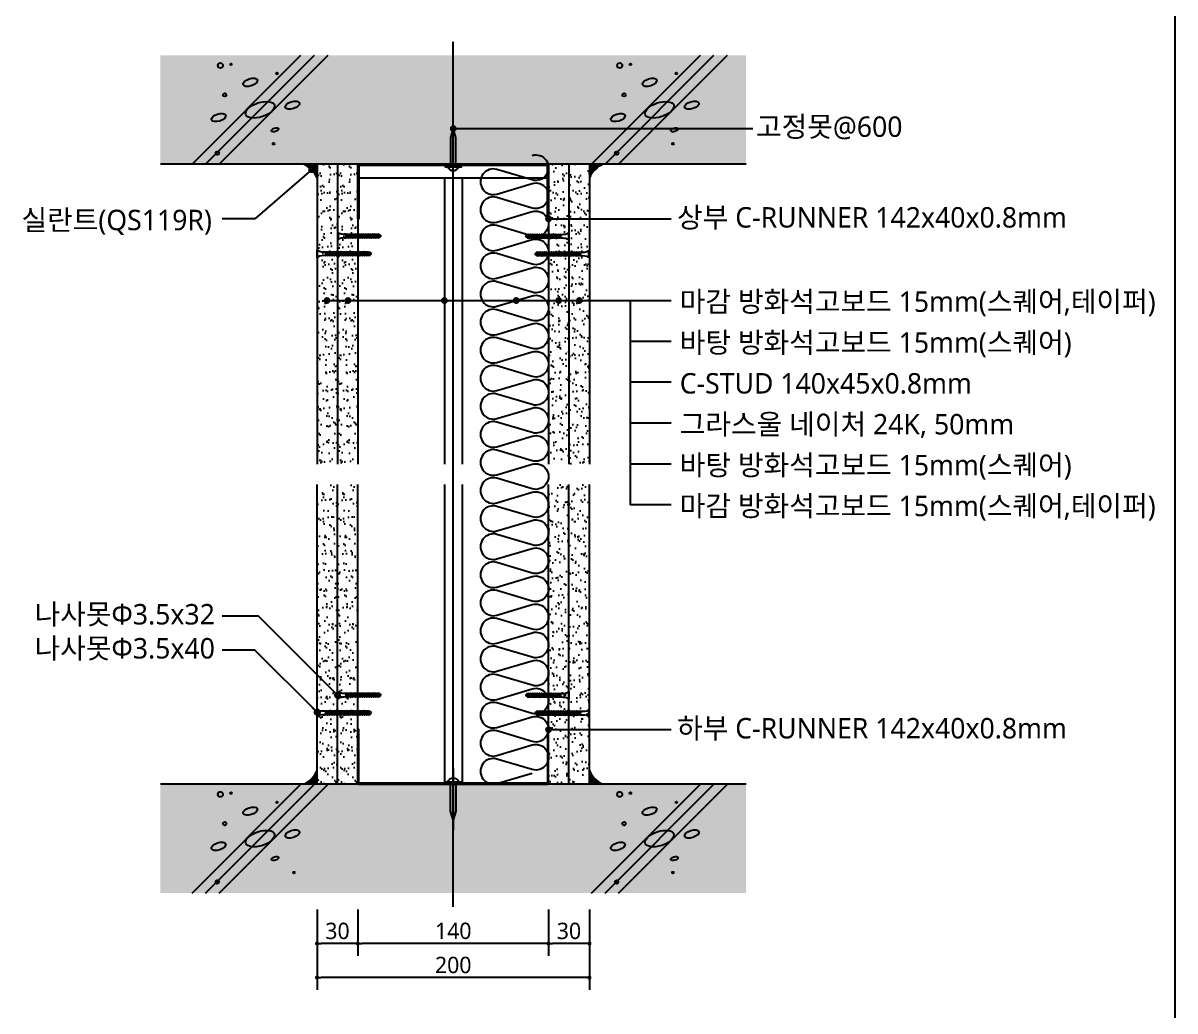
# Model space of a CAD drawing. Header units: millimetres. Extents: x 100 to 12387, y 55 to 2825.
# Drawn here: x 1029 to 1875, y 1456 to 2181 of the extents above; entities that cross this region are included whole.
import ezdxf
from ezdxf.enums import TextEntityAlignment as Align

# ---------------------------------------------------------------- set-up
doc = ezdxf.new("R2010")
doc.units = ezdxf.units.MM
doc.header["$LTSCALE"] = 1000
doc.linetypes.add('CCEN', pattern=[35, 30, -2, 1, -2])
doc.linetypes.add('HID', pattern=[2.3, 1.5, -0.8])
doc.layers.get('DEFPOINTS').update_dxf_attribs({"color": 161})
for name, color, linetype in [('CEN', 1, 'CCEN'), ('DIM', 7, 'Continuous'), ('HATCH', 8, 'Continuous'), ('SEALANT', 8, 'Continuous'), ('TEXT', 7, 'Continuous'), ('경량철골', 2, 'Continuous'), ('경량철골1', 8, 'Continuous'), ('고정못', 8, 'Continuous'), ('나사못32', 8, 'Continuous'), ('나사못40', 8, 'Continuous'), ('단열재', 9, 'Continuous'), ('석고보드', 4, 'Continuous'), ('슬라브', 7, 'Continuous'), ('지시선', 1, 'Continuous')]:
    doc.layers.add(name, color=color, linetype=linetype)
doc.styles.add('맑은고딕', font='malgun_0.ttf')
doc.dimstyles.new('kcc', dxfattribs={"dimscale": 5, "dimtxt": 2, "dimasz": 2, "dimexe": 1.5, "dimexo": 2, "dimgap": 0.5, "dimtad": 1, "dimdec": 1, "dimrnd": 1.38778e-17, "dimzin": 12, "dimdsep": 46, "dimtxsty": '맑은고딕', "dimblk": 'DOT', "dimcen": 1, "dimdle": 1, "dimclrd": 1, "dimclre": 1, "dimclrt": 7, "dimazin": 0, "dimtfac": 3, "dimtdec": 1, "dimtix": 1, "dimtmove": 2, "dimatfit": 2, "dimldrblk": 'DOT', "dimfxl": 1, "dimtolj": 1, "dimtzin": 1, "dimlwd": -1, "dimlwe": -1, "dimarcsym": 0})

# ---------------------------------------------------------------- blocks, each defined once
blk = doc.blocks.new('kcc나사못40')
at = {"layer": '나사못40'}
for p, q in [((1.5, 38.5), (1, 38.2)), ((1, 38.2), (1.5, 37.9)), ((1.5, 37.2), (1, 36.9)), ((1, 36.9), (1.5, 36.6)), ((1.5, 35.9), (1, 35.6)), ((1, 35.6), (1.5, 35.3)), ((1.5, 34.6), (1, 34.3)), ((1, 34.3), (1.5, 34)), ((1.5, 38.5), (2.75, 40)), ((1.5, 38.5), (4, 37.9)), ((1.5, 37.9), (4, 37.3)), ((1.5, 37.9), (1.5, 37.2)), ((1.5, 37.9), (4, 37.9)), ((1.5, 37.2), (4, 36.6)), ((1.5, 36.6), (4, 36)), ((1.5, 36.6), (1.5, 35.9)), ((1.5, 36.6), (4, 36.6)), ((1.5, 35.9), (4, 35.3)), ((1.5, 35.3), (4, 34.7)), ((1.5, 35.3), (1.5, 34.6)), ((1.5, 35.3), (4, 35.3)), ((1.5, 34.6), (4, 34)), ((1.5, 34), (1.5, 33.3)), ((1.5, 34), (4, 33.4)), ((1.5, 34), (4, 34)), ((4, 38.6), (2.75, 40)), ((4, 38.6), (4, 37.9)), ((4, 37.9), (4.5, 37.6)), ((4.5, 37.6), (4, 37.3)), ((4, 37.3), (4, 36.6)), ((4, 36.6), (4.5, 36.3)), ((4.5, 36.3), (4, 36)), ((4, 36), (4, 35.3)), ((4, 35.3), (4.5, 35)), ((4.5, 35), (4, 34.7)), ((4, 34.7), (4, 34)), ((4, 34), (4.5, 33.7)), ((1.5, 33.3), (1, 33)), ((1, 33), (1.5, 32.7)), ((1.5, 32), (1, 31.7)), ((1, 31.7), (1.5, 31.4)), ((1.5, 30.7), (1, 30.4)), ((1, 30.4), (1.5, 30.1)), ((1.5, 29.4), (1, 29.1)), ((1, 29.1), (1.5, 28.8)), ((1.5, 28.1), (1, 27.8)), ((1, 27.8), (1.5, 27.5)), ((1.5, 26.8), (1, 26.5)), ((1, 26.5), (1.5, 26.2)), ((1.5, 25.5), (1, 25.2)), ((1.5, 33.3), (4, 32.7)), ((1.5, 32.7), (4, 32.1)), ((1.5, 32.7), (1.5, 32)), ((1.5, 32.7), (4, 32.7)), ((1.5, 32), (4, 31.4)), ((1.5, 31.4), (1.5, 30.7)), ((1.5, 31.4), (4, 30.8)), ((1.5, 31.4), (4, 31.4)), ((1.5, 30.7), (4, 30.1)), ((1.5, 30.1), (4, 29.5)), ((1.5, 30.1), (1.5, 29.4)), ((1.5, 30.1), (4, 30.1)), ((1.5, 29.4), (4, 28.8)), ((1.5, 28.8), (1.5, 28.1)), ((1.5, 28.8), (4, 28.2)), ((1.5, 28.8), (4, 28.8)), ((1.5, 28.1), (4, 27.5)), ((1.5, 27.5), (4, 26.9)), ((1.5, 27.5), (1.5, 26.8)), ((1.5, 27.5), (4, 27.5)), ((1.5, 26.8), (4, 26.2)), ((1.5, 26.2), (1.5, 25.5)), ((1.5, 26.2), (4, 25.6)), ((1.5, 26.2), (4, 26.2)), ((1.5, 25.5), (4, 24.9)), ((4.5, 33.7), (4, 33.4)), ((4, 33.4), (4, 32.7)), ((4, 32.7), (4.5, 32.4)), ((4.5, 32.4), (4, 32.1)), ((4, 32.1), (4, 31.4)), ((4, 31.4), (4.5, 31.1)), ((4.5, 31.1), (4, 30.8)), ((4, 30.8), (4, 30.1)), ((4, 30.1), (4.5, 29.8)), ((4.5, 29.8), (4, 29.5)), ((4, 29.5), (4, 28.8)), ((4, 28.8), (4.5, 28.5)), ((4.5, 28.5), (4, 28.2)), ((4, 28.2), (4, 27.5)), ((4, 27.5), (4.5, 27.2)), ((4.5, 27.2), (4, 26.9)), ((4, 26.9), (4, 26.2)), ((4, 26.2), (4.5, 25.9)), ((4.5, 25.9), (4, 25.6)), ((4, 25.6), (4, 24.9)), ((1, 25.2), (1.5, 24.9)), ((1.5, 24.2), (1, 23.9)), ((1, 23.9), (1.5, 23.6)), ((1.5, 22.9), (1, 22.6)), ((1, 22.6), (1.5, 22.3)), ((1.5, 21.6), (1, 21.3)), ((1, 21.3), (1.5, 21)), ((1.5, 20.3), (1, 20)), ((1, 20), (1.5, 19.7)), ((1.5, 19), (1, 18.7)), ((1, 18.7), (1.5, 18.4)), ((1.5, 17.7), (1, 17.4)), ((1, 17.4), (1.5, 17.1)), ((1.5, 24.9), (4, 24.3)), ((1.5, 24.9), (1.5, 24.2)), ((1.5, 24.9), (4, 24.9)), ((1.5, 24.2), (4, 23.6)), ((1.5, 23.6), (1.5, 22.9)), ((1.5, 23.6), (4, 23)), ((1.5, 23.6), (4, 23.6)), ((1.5, 22.9), (4, 22.3)), ((1.5, 22.3), (4, 21.7)), ((1.5, 22.3), (1.5, 21.6)), ((1.5, 22.3), (4, 22.3)), ((1.5, 21.6), (4, 21)), ((1.5, 21), (1.5, 20.3)), ((1.5, 21), (4, 20.4)), ((1.5, 21), (4, 21)), ((1.5, 20.3), (4, 19.7)), ((1.5, 19.7), (4, 19.1)), ((1.5, 19.7), (1.5, 19)), ((1.5, 19.7), (4, 19.7)), ((1.5, 19), (4, 18.4)), ((1.5, 18.4), (1.5, 17.7)), ((1.5, 18.4), (4, 17.8)), ((1.5, 18.4), (4, 18.4)), ((1.5, 17.7), (4, 17.1)), ((1.5, 17.1), (4, 16.5)), ((1.5, 17.1), (1.5, 16.4)), ((1.5, 17.1), (4, 17.1)), ((4, 24.9), (4.5, 24.6)), ((4.5, 24.6), (4, 24.3)), ((4, 24.3), (4, 23.6)), ((4, 23.6), (4.5, 23.3)), ((4.5, 23.3), (4, 23)), ((4, 23), (4, 22.3)), ((4, 22.3), (4.5, 22)), ((4.5, 22), (4, 21.7)), ((4, 21.7), (4, 21)), ((4, 21), (4.5, 20.7)), ((4.5, 20.7), (4, 20.4)), ((4, 20.4), (4, 19.7)), ((4, 19.7), (4.5, 19.4)), ((4.5, 19.4), (4, 19.1)), ((4, 19.1), (4, 18.4)), ((4, 18.4), (4.5, 18.1)), ((4.5, 18.1), (4, 17.8)), ((4, 17.8), (4, 17.1)), ((4, 17.1), (4.5, 16.8)), ((1.5, 16.4), (1, 16.1)), ((1, 16.1), (1.5, 15.8)), ((1.5, 15.1), (1, 14.8)), ((1, 14.8), (1.5, 14.5)), ((1.5, 13.8), (1, 13.5)), ((1, 13.5), (1.5, 13.2)), ((1.5, 12.5), (1, 12.2)), ((1, 12.2), (1.5, 11.9)), ((1.5, 11.2), (1, 10.9)), ((1, 10.9), (1.5, 10.6)), ((1.5, 9.9), (1, 9.6)), ((1, 9.6), (1.5, 9.3)), ((1.5, 8.6), (1, 8.3)), ((1.5, 16.4), (4, 15.8)), ((1.5, 15.8), (1.5, 15.1)), ((1.5, 15.8), (4, 15.2)), ((1.5, 15.8), (4, 15.8)), ((1.5, 15.1), (4, 14.5)), ((1.5, 14.5), (4, 13.9)), ((1.5, 14.5), (1.5, 13.8)), ((1.5, 14.5), (4, 14.5)), ((1.5, 13.8), (4, 13.2)), ((1.5, 13.2), (1.5, 12.5)), ((1.5, 13.2), (4, 12.6)), ((1.5, 13.2), (4, 13.2)), ((1.5, 12.5), (4, 11.9)), ((1.5, 11.9), (4, 11.3)), ((1.5, 11.9), (1.5, 11.2)), ((1.5, 11.9), (4, 11.9)), ((1.5, 11.2), (4, 10.6)), ((1.5, 10.6), (1.5, 9.9)), ((1.5, 10.6), (4, 10)), ((1.5, 10.6), (4, 10.6)), ((1.5, 9.9), (4, 9.3)), ((1.5, 9.3), (4, 8.7)), ((1.5, 9.3), (1.5, 8.6)), ((1.5, 9.3), (4, 9.3)), ((1.5, 8.6), (4, 8)), ((4.5, 16.8), (4, 16.5)), ((4, 16.5), (4, 15.8)), ((4, 15.8), (4.5, 15.5)), ((4.5, 15.5), (4, 15.2)), ((4, 15.2), (4, 14.5)), ((4, 14.5), (4.5, 14.2)), ((4.5, 14.2), (4, 13.9)), ((4, 13.9), (4, 13.2)), ((4, 13.2), (4.5, 12.9)), ((4.5, 12.9), (4, 12.6)), ((4, 12.6), (4, 11.9)), ((4, 11.9), (4.5, 11.6)), ((4.5, 11.6), (4, 11.3)), ((4, 11.3), (4, 10.6)), ((4, 10.6), (4.5, 10.3)), ((4.5, 10.3), (4, 10)), ((4, 10), (4, 9.3)), ((4, 9.3), (4.5, 9)), ((4.5, 9), (4, 8.7)), ((4, 8.7), (4, 8)), ((0, 0.4), (5.5, 0.4)), ((0, 0), (0, 0.4)), ((1, 8.3), (1.5, 8)), ((1.5, 7.3), (1, 7)), ((1, 7), (1.5, 6.7)), ((1.5, 8), (1.5, 7.3)), ((1.5, 8), (4, 7.4)), ((1.5, 8), (4, 8)), ((1.5, 7.3), (4, 6.7)), ((1.5, 6.7), (4, 6.1)), ((1.5, 6.7), (4, 6.7)), ((1.5, 6.7), (1.5, 5.4)), ((4, 8), (4.5, 7.7)), ((4.5, 7.7), (4, 7.4)), ((4, 7.4), (4, 6.7)), ((4, 6.7), (4.5, 6.4)), ((4.5, 6.4), (4, 6.1)), ((4, 6.1), (4, 5.4)), ((5.5, 0), (5.5, 0.4)), ((0, 0), (5.5, 0))]:
    blk.add_line(p, q, dxfattribs=at)
at = {"layer": '나사못40', "extrusion": (0, 0, -1)}
blk.add_ellipse((0, 5.4), major_axis=(0, -5), ratio=0.3, start_param=4.712389, end_param=6.283185, dxfattribs=at)
at = {"layer": '나사못40'}
blk.add_ellipse((5.5, 5.4), major_axis=(0, -5), ratio=0.3, start_param=4.712389, end_param=6.283185, dxfattribs=at)
blk = doc.blocks.new('_Dot')
at = {"color": 0, "linetype": 'ByBlock', "lineweight": -2}
blk.add_line((-0.5, 0), (-1, 0), dxfattribs=at)
at = {"color": 0, "linetype": 'ByBlock', "const_width": 0.5}
blk.add_lwpolyline([(-0.25, 0, 1), (0.25, 0, 1)], format="xyb", close=True, dxfattribs=at)
blk = doc.blocks.new('*D316')
at = {"layer": 'DEFPOINTS', "color": 0, "transparency": 16777216}
for p in [(1415, 1542), (1445, 1542), (1415, 1505)]:
    blk.add_point(p, dxfattribs=at)
at = {"layer": 'DIM', "color": 1, "transparency": 16777216}
for p, q in [((1415, 1530), (1415, 1496)), ((1445, 1530), (1445, 1496)), ((1442, 1505), (1418, 1505))]:
    blk.add_line(p, q, dxfattribs=at)
at = {"layer": 'DIM', "color": 1, "transparency": 16777216, "xscale": 2.999999999999998, "yscale": 2.999999999999998, "zscale": 2.999999999999998, "rotation": 180}
blk.add_blockref('_Dot', (1415, 1505), dxfattribs=at)
at = {"layer": 'DIM', "color": 1, "transparency": 16777216, "xscale": 2.999999999999998, "yscale": 2.999999999999998, "zscale": 2.999999999999998}
blk.add_blockref('_Dot', (1445, 1505), dxfattribs=at)
at = {"layer": 'DIM', "color": 7, "transparency": 16777216, "insert": (1430, 1514.2), "char_height": 12, "attachment_point": 5, "style": '맑은고딕'}
blk.add_mtext('\\A1;30', dxfattribs=at)
blk = doc.blocks.new('*D317')
at = {"layer": 'DEFPOINTS', "color": 0, "transparency": 16777216}
for p in [(1275, 1542), (1415, 1542), (1275, 1505)]:
    blk.add_point(p, dxfattribs=at)
at = {"layer": 'DIM', "color": 1, "transparency": 16777216}
for p, q in [((1275, 1530), (1275, 1496)), ((1415, 1530), (1415, 1496)), ((1412, 1505), (1278, 1505))]:
    blk.add_line(p, q, dxfattribs=at)
at = {"layer": 'DIM', "color": 1, "transparency": 16777216, "xscale": 2.999999999999998, "yscale": 2.999999999999998, "zscale": 2.999999999999998, "rotation": 180}
blk.add_blockref('_Dot', (1275, 1505), dxfattribs=at)
at = {"layer": 'DIM', "color": 1, "transparency": 16777216, "xscale": 2.999999999999998, "yscale": 2.999999999999998, "zscale": 2.999999999999998}
blk.add_blockref('_Dot', (1415, 1505), dxfattribs=at)
at = {"layer": 'DIM', "color": 7, "transparency": 16777216, "insert": (1345, 1514.23), "char_height": 12, "attachment_point": 5, "style": '맑은고딕'}
blk.add_mtext('\\A1;140', dxfattribs=at)
blk = doc.blocks.new('*D318')
at = {"layer": 'DEFPOINTS', "color": 0, "transparency": 16777216}
for p in [(1245, 1542), (1275, 1542), (1245, 1505)]:
    blk.add_point(p, dxfattribs=at)
at = {"layer": 'DIM', "color": 1, "transparency": 16777216}
for p, q in [((1245, 1530), (1245, 1496)), ((1275, 1530), (1275, 1496)), ((1272, 1505), (1248, 1505))]:
    blk.add_line(p, q, dxfattribs=at)
at = {"layer": 'DIM', "color": 1, "transparency": 16777216, "xscale": 2.999999999999998, "yscale": 2.999999999999998, "zscale": 2.999999999999998, "rotation": 180}
blk.add_blockref('_Dot', (1245, 1505), dxfattribs=at)
at = {"layer": 'DIM', "color": 1, "transparency": 16777216, "xscale": 2.999999999999998, "yscale": 2.999999999999998, "zscale": 2.999999999999998}
blk.add_blockref('_Dot', (1275, 1505), dxfattribs=at)
at = {"layer": 'DIM', "color": 7, "transparency": 16777216, "insert": (1260, 1514.2), "char_height": 12, "attachment_point": 5, "style": '맑은고딕'}
blk.add_mtext('\\A1;30', dxfattribs=at)
blk = doc.blocks.new('*D319')
at = {"layer": 'DEFPOINTS', "color": 0, "transparency": 16777216}
for p in [(1245, 1542), (1445, 1542), (1245, 1480)]:
    blk.add_point(p, dxfattribs=at)
at = {"layer": 'DIM', "color": 1, "transparency": 16777216}
for p, q in [((1245, 1530), (1245, 1471)), ((1445, 1530), (1445, 1471)), ((1442, 1480), (1248, 1480))]:
    blk.add_line(p, q, dxfattribs=at)
at = {"layer": 'DIM', "color": 1, "transparency": 16777216, "xscale": 2.999999999999998, "yscale": 2.999999999999998, "zscale": 2.999999999999998, "rotation": 180}
blk.add_blockref('_Dot', (1245, 1480), dxfattribs=at)
at = {"layer": 'DIM', "color": 1, "transparency": 16777216, "xscale": 2.999999999999998, "yscale": 2.999999999999998, "zscale": 2.999999999999998}
blk.add_blockref('_Dot', (1445, 1480), dxfattribs=at)
at = {"layer": 'DIM', "color": 7, "transparency": 16777216, "insert": (1345, 1489.2), "char_height": 12, "attachment_point": 5, "style": '맑은고딕'}
blk.add_mtext('\\A1;200', dxfattribs=at)
blk = doc.blocks.new('HILTI고정못')
at = {"layer": '고정못'}
blk.add_line((0, 10.57), (0, -34.6), dxfattribs=at)
blk.add_lwpolyline([(-6, 0), (6, 0), (6, 1), (-6, 1)], close=True, dxfattribs=at)
at = {"layer": '고정못', "linetype": 'HID'}
blk.add_lwpolyline([(-2, 0), (-2, -20.58), (0, -27), (2, -20.58), (2, 0)], dxfattribs=at)
at = {"layer": '고정못'}
blk.add_arc((0, -0.21), 4.08, 17.20176, 162.79824, dxfattribs=at)
blk = doc.blocks.new('kcc나사못32')
at = {"layer": '나사못32'}
for p, q in [((1.5, 29.9), (1, 29.6)), ((1, 29.6), (1.5, 29.3)), ((1.5, 28.6), (1, 28.3)), ((1, 28.3), (1.5, 28)), ((1.5, 27.3), (1, 27)), ((1, 27), (1.5, 26.7)), ((1.5, 26), (1, 25.7)), ((1, 25.7), (1.5, 25.4)), ((1.5, 30.6), (2.75, 32)), ((1.5, 30.6), (1.5, 29.9)), ((4, 30.5), (1.5, 29.9)), ((4, 29.9), (1.5, 29.9)), ((4, 29.9), (1.5, 29.3)), ((1.5, 29.3), (1.5, 28.6)), ((4, 29.2), (1.5, 28.6)), ((4, 28.6), (1.5, 28.6)), ((4, 28.6), (1.5, 28)), ((1.5, 28), (1.5, 27.3)), ((4, 27.9), (1.5, 27.3)), ((4, 27.3), (1.5, 27.3)), ((4, 27.3), (1.5, 26.7)), ((1.5, 26.7), (1.5, 26)), ((4, 26.6), (1.5, 26)), ((4, 26), (1.5, 26)), ((4, 26), (1.5, 25.4)), ((1.5, 25.4), (1.5, 24.7)), ((4, 30.5), (2.75, 32)), ((4, 30.5), (4.5, 30.2)), ((4.5, 30.2), (4, 29.9)), ((4, 29.9), (4, 29.2)), ((4, 29.2), (4.5, 28.9)), ((4.5, 28.9), (4, 28.6)), ((4, 28.6), (4, 27.9)), ((4, 27.9), (4.5, 27.6)), ((4.5, 27.6), (4, 27.3)), ((4, 27.3), (4, 26.6)), ((4, 26.6), (4.5, 26.3)), ((4.5, 26.3), (4, 26)), ((4, 26), (4, 25.3)), ((1.5, 24.7), (1, 24.4)), ((1, 24.4), (1.5, 24.1)), ((1.5, 23.4), (1, 23.1)), ((1, 23.1), (1.5, 22.8)), ((1.5, 22.1), (1, 21.8)), ((1, 21.8), (1.5, 21.5)), ((1.5, 20.8), (1, 20.5)), ((1, 20.5), (1.5, 20.2)), ((1.5, 19.5), (1, 19.2)), ((1, 19.2), (1.5, 18.9)), ((1.5, 18.2), (1, 17.9)), ((1, 17.9), (1.5, 17.6)), ((4, 25.3), (1.5, 24.7)), ((4, 24.7), (1.5, 24.7)), ((4, 24.7), (1.5, 24.1)), ((1.5, 24.1), (1.5, 23.4)), ((4, 24), (1.5, 23.4)), ((4, 23.4), (1.5, 23.4)), ((4, 23.4), (1.5, 22.8)), ((1.5, 22.8), (1.5, 22.1)), ((4, 22.7), (1.5, 22.1)), ((4, 22.1), (1.5, 22.1)), ((4, 22.1), (1.5, 21.5)), ((1.5, 21.5), (1.5, 20.8)), ((4, 21.4), (1.5, 20.8)), ((4, 20.8), (1.5, 20.8)), ((4, 20.8), (1.5, 20.2)), ((1.5, 20.2), (1.5, 19.5)), ((4, 20.1), (1.5, 19.5)), ((4, 19.5), (1.5, 19.5)), ((4, 19.5), (1.5, 18.9)), ((1.5, 18.9), (1.5, 18.2)), ((4, 18.8), (1.5, 18.2)), ((4, 18.2), (1.5, 18.2)), ((4, 18.2), (1.5, 17.6)), ((1.5, 17.6), (1.5, 16.9)), ((4, 17.5), (1.5, 16.9)), ((4, 25.3), (4.5, 25)), ((4.5, 25), (4, 24.7)), ((4, 24.7), (4, 24)), ((4, 24), (4.5, 23.7)), ((4.5, 23.7), (4, 23.4)), ((4, 23.4), (4, 22.7)), ((4, 22.7), (4.5, 22.4)), ((4.5, 22.4), (4, 22.1)), ((4, 22.1), (4, 21.4)), ((4, 21.4), (4.5, 21.1)), ((4.5, 21.1), (4, 20.8)), ((4, 20.8), (4, 20.1)), ((4, 20.1), (4.5, 19.8)), ((4.5, 19.8), (4, 19.5)), ((4, 19.5), (4, 18.8)), ((4, 18.8), (4.5, 18.5)), ((4.5, 18.5), (4, 18.2)), ((4, 18.2), (4, 17.5)), ((4, 17.5), (4.5, 17.2)), ((4.5, 17.2), (4, 16.9)), ((1.5, 16.9), (1, 16.6)), ((1, 16.6), (1.5, 16.3)), ((1.5, 15.6), (1, 15.3)), ((1, 15.3), (1.5, 15)), ((1.5, 14.3), (1, 14)), ((1, 14), (1.5, 13.7)), ((1.5, 13), (1, 12.7)), ((1, 12.7), (1.5, 12.4)), ((1.5, 11.7), (1, 11.4)), ((1, 11.4), (1.5, 11.1)), ((1.5, 10.4), (1, 10.1)), ((1, 10.1), (1.5, 9.8)), ((1.5, 9.1), (1, 8.8)), ((1, 8.8), (1.5, 8.5)), ((4, 16.9), (1.5, 16.9)), ((4, 16.9), (1.5, 16.3)), ((1.5, 16.3), (1.5, 15.6)), ((4, 16.2), (1.5, 15.6)), ((4, 15.6), (1.5, 15.6)), ((4, 15.6), (1.5, 15)), ((1.5, 15), (1.5, 14.3)), ((4, 14.9), (1.5, 14.3)), ((4, 14.3), (1.5, 14.3)), ((4, 14.3), (1.5, 13.7)), ((1.5, 13.7), (1.5, 13)), ((4, 13.6), (1.5, 13)), ((4, 13), (1.5, 13)), ((4, 13), (1.5, 12.4)), ((1.5, 12.4), (1.5, 11.7)), ((4, 12.3), (1.5, 11.7)), ((4, 11.7), (1.5, 11.7)), ((4, 11.7), (1.5, 11.1)), ((1.5, 11.1), (1.5, 10.4)), ((4, 11), (1.5, 10.4)), ((4, 10.4), (1.5, 10.4)), ((4, 10.4), (1.5, 9.8)), ((1.5, 9.8), (1.5, 9.1)), ((4, 9.7), (1.5, 9.1)), ((4, 9.1), (1.5, 9.1)), ((4, 9.1), (1.5, 8.5)), ((1.5, 8.5), (1.5, 7.8)), ((4, 16.9), (4, 16.2)), ((4, 16.2), (4.5, 15.9)), ((4.5, 15.9), (4, 15.6)), ((4, 15.6), (4, 14.9)), ((4, 14.9), (4.5, 14.6)), ((4.5, 14.6), (4, 14.3)), ((4, 14.3), (4, 13.6)), ((4, 13.6), (4.5, 13.3)), ((4.5, 13.3), (4, 13)), ((4, 13), (4, 12.3)), ((4, 12.3), (4.5, 12)), ((4.5, 12), (4, 11.7)), ((4, 11.7), (4, 11)), ((4, 11), (4.5, 10.7)), ((4.5, 10.7), (4, 10.4)), ((4, 10.4), (4, 9.7)), ((4, 9.7), (4.5, 9.4)), ((4.5, 9.4), (4, 9.1)), ((4, 9.1), (4, 8.4)), ((0, 0), (0, 0.4)), ((5.5, 0.4), (0, 0.4)), ((1.5, 7.8), (1, 7.5)), ((1, 7.5), (1.5, 7.2)), ((1.5, 6.5), (1, 6.2)), ((1, 6.2), (1.5, 5.9)), ((4, 8.4), (1.5, 7.8)), ((4, 7.8), (1.5, 7.8)), ((4, 7.8), (1.5, 7.2)), ((1.5, 7.2), (1.5, 6.5)), ((4, 7.1), (1.5, 6.5)), ((4, 6.5), (1.5, 6.5)), ((4, 6.5), (1.5, 5.9)), ((1.5, 5.9), (1.5, 5.4)), ((4, 8.4), (4.5, 8.1)), ((4.5, 8.1), (4, 7.8)), ((4, 7.8), (4, 7.1)), ((4, 7.1), (4.5, 6.8)), ((4.5, 6.8), (4, 6.5)), ((4, 6.5), (4, 5.4)), ((5.5, 0), (5.5, 0.4)), ((5.5, 0), (0, 0))]:
    blk.add_line(p, q, dxfattribs=at)
at = {"layer": '나사못32', "extrusion": (0, 0, -1)}
blk.add_ellipse((0, 5.4), major_axis=(0, 5), ratio=0.3, start_param=1.570796, end_param=3.141593, dxfattribs=at)
at = {"layer": '나사못32'}
blk.add_ellipse((5.5, 5.4), major_axis=(0, 5), ratio=0.3, start_param=1.570796, end_param=3.141593, dxfattribs=at)
blk = doc.blocks.new('단열재')
blk.add_lwpolyline([(0, 0.25, 1.344031), (0.35, 0.25), (0.2, 0.75, -1.344031), (0.55, 0.75), (0.4, 0.25)], format="xyb")

msp = doc.modelspace()

# ---------------------------------------------------------------- hatches: boundary and pattern name
at = {"layer": 'HATCH'}
h = msp.add_hatch(dxfattribs=at)
h.set_pattern_fill('AR-CONC', color=256, scale=0.1)
h.set_pattern_definition([(50, (1345, 2117), (18.2185, -1.5939), [1.905, -20.955]), (355, (1345, 2117), (-3.5243, 19.1057), [1.524, -16.764]), (100.451, (1346.518, 2116.867), (14.6941, 17.5118), [1.619, -17.809]), (46.184, (1345, 2122.08), (27.108, -4.2042), [2.8575, -31.4325]), (96.636, (1347.26, 2121.73), (23.7404, 24.7426), [2.4285, -26.7136]), (351.184, (1345, 2122.08), (23.7404, 24.7426), [2.286, -25.146]), (21, (1347.54, 2120.81), (15.1614, -10.2265), [1.905, -20.955]), (326, (1347.54, 2120.81), (6.1802, 18.4188), [1.524, -16.764]), (71.451, (1348.803, 2119.958), (21.3416, 8.1923), [1.619, -17.809]), (37.5, (1345, 2117), (0.30886, 8.4555), [0, -16.5608, 0, -17.018, 0, -16.8275]), (7.5, (1345, 2117), (6.68197, 10.01806), [0, -9.7028, 0, -16.1798, 0, -6.4135]), (327.5, (1339.336, 2117), (13.55906, -0.57287), [0, -6.35, 0, -19.812, 0, -26.289]), (317.5, (1336.796, 2117), (14.8129, 2.54265), [0, -8.255, 0, -13.1572, 0, -18.669])])
h.paths.add_polyline_path([(1560, 2077), (1560, 2157), (1130, 2157), (1130, 2077)])
h = msp.add_hatch(dxfattribs=at)
h.set_pattern_fill('AR-SAND', color=256, scale=0.2, style=0)
h.set_pattern_definition([(37.5, (-3297.01, -16075.71), (-0.3200063, 9.7882647), [0, -7.7216, 0, -8.636, 0, -8.255]), (7.5, (-3297.01, -16075.71), (8.990466, 14.336502), [0, -4.1656, 0, -6.9596, 0, -2.667]), (327.5, (-3303.258, -16075.71), (15.8198474, 0.0287437), [0, -2.54, 0, -9.144, 0, -11.938]), (317.5, (-3303.258, -16075.71), (15.271129, 4.458586), [0, -1.27, 0, -5.9944, 0, -6.858])])
h.paths.add_polyline_path([(1245, 1857), (1260, 1857), (1260, 2077), (1245, 2077)])
h = msp.add_hatch(dxfattribs=at)
h.set_pattern_fill('AR-SAND', color=256, scale=0.2, style=0)
h.set_pattern_definition([(37.5, (-3282.01, -16075.71), (-0.3200063, 9.7882647), [0, -7.7216, 0, -8.636, 0, -8.255]), (7.5, (-3282.01, -16075.71), (8.990466, 14.336502), [0, -4.1656, 0, -6.9596, 0, -2.667]), (327.5, (-3288.258, -16075.71), (15.8198474, 0.0287437), [0, -2.54, 0, -9.144, 0, -11.938]), (317.5, (-3288.258, -16075.71), (15.271129, 4.458586), [0, -1.27, 0, -5.9944, 0, -6.858])])
h.paths.add_polyline_path([(1260, 1857), (1275, 1857), (1275, 2077), (1260, 2077)])
h = msp.add_hatch(dxfattribs=at)
h.set_pattern_fill('AR-SAND', color=256, scale=0.2, style=0)
h.set_pattern_definition([(37.5, (-3192.01, -16075.71), (-0.3200063, 9.7882647), [0, -7.7216, 0, -8.636, 0, -8.255]), (7.5, (-3192.01, -16075.71), (8.990466, 14.336502), [0, -4.1656, 0, -6.9596, 0, -2.667]), (327.5, (-3198.258, -16075.71), (15.8198474, 0.0287437), [0, -2.54, 0, -9.144, 0, -11.938]), (317.5, (-3198.258, -16075.71), (15.271129, 4.458586), [0, -1.27, 0, -5.9944, 0, -6.858])])
h.paths.add_polyline_path([(1430, 1857), (1415, 1857), (1415, 2077), (1430, 2077)])
h = msp.add_hatch(dxfattribs=at)
h.set_pattern_fill('AR-SAND', color=256, scale=0.2, style=0)
h.set_pattern_definition([(37.5, (-3207.01, -16075.71), (-0.3200063, 9.7882647), [0, -7.7216, 0, -8.636, 0, -8.255]), (7.5, (-3207.01, -16075.71), (8.990466, 14.336502), [0, -4.1656, 0, -6.9596, 0, -2.667]), (327.5, (-3213.258, -16075.71), (15.8198474, 0.0287437), [0, -2.54, 0, -9.144, 0, -11.938]), (317.5, (-3213.258, -16075.71), (15.271129, 4.458586), [0, -1.27, 0, -5.9944, 0, -6.858])])
h.paths.add_polyline_path([(1445, 1857), (1430, 1857), (1430, 2077), (1445, 2077)])
h = msp.add_hatch(dxfattribs=at)
h.set_pattern_fill('AR-SAND', color=256, scale=0.2, style=0)
h.set_pattern_definition([(37.5, (-3297.01, -16024.551), (-0.3200063, 9.7882647), [0, -7.7216, 0, -8.636, 0, -8.255]), (7.5, (-3297.01, -16024.551), (8.990466, 14.336502), [0, -4.1656, 0, -6.9596, 0, -2.667]), (327.5, (-3303.258, -16024.551), (15.8198474, 0.0287437), [0, -2.54, 0, -9.144, 0, -11.938]), (317.5, (-3303.258, -16024.551), (15.271129, 4.458586), [0, -1.27, 0, -5.9944, 0, -6.858])])
h.paths.add_polyline_path([(1260, 1842), (1245, 1842), (1245, 1622), (1260, 1622)])
h = msp.add_hatch(dxfattribs=at)
h.set_pattern_fill('AR-SAND', color=256, scale=0.2, style=0)
h.set_pattern_definition([(37.5, (-3282.01, -16024.551), (-0.3200063, 9.7882647), [0, -7.7216, 0, -8.636, 0, -8.255]), (7.5, (-3282.01, -16024.551), (8.990466, 14.336502), [0, -4.1656, 0, -6.9596, 0, -2.667]), (327.5, (-3288.258, -16024.551), (15.8198474, 0.0287437), [0, -2.54, 0, -9.144, 0, -11.938]), (317.5, (-3288.258, -16024.551), (15.271129, 4.458586), [0, -1.27, 0, -5.9944, 0, -6.858])])
h.paths.add_polyline_path([(1275, 1842), (1260, 1842), (1260, 1622), (1275, 1622)])
h = msp.add_hatch(dxfattribs=at)
h.set_pattern_fill('AR-SAND', color=256, scale=0.2, style=0)
h.set_pattern_definition([(37.5, (-3192.01, -16024.551), (-0.3200063, 9.7882647), [0, -7.7216, 0, -8.636, 0, -8.255]), (7.5, (-3192.01, -16024.551), (8.990466, 14.336502), [0, -4.1656, 0, -6.9596, 0, -2.667]), (327.5, (-3198.258, -16024.551), (15.8198474, 0.0287437), [0, -2.54, 0, -9.144, 0, -11.938]), (317.5, (-3198.258, -16024.551), (15.271129, 4.458586), [0, -1.27, 0, -5.9944, 0, -6.858])])
h.paths.add_polyline_path([(1415, 1842), (1430, 1842), (1430, 1622), (1415, 1622)])
h = msp.add_hatch(dxfattribs=at)
h.set_pattern_fill('AR-SAND', color=256, scale=0.2, style=0)
h.set_pattern_definition([(37.5, (-3207.01, -16024.551), (-0.3200063, 9.7882647), [0, -7.7216, 0, -8.636, 0, -8.255]), (7.5, (-3207.01, -16024.551), (8.990466, 14.336502), [0, -4.1656, 0, -6.9596, 0, -2.667]), (327.5, (-3213.258, -16024.551), (15.8198474, 0.0287437), [0, -2.54, 0, -9.144, 0, -11.938]), (317.5, (-3213.258, -16024.551), (15.271129, 4.458586), [0, -1.27, 0, -5.9944, 0, -6.858])])
h.paths.add_polyline_path([(1430, 1842), (1445, 1842), (1445, 1622), (1430, 1622)])
h = msp.add_hatch(dxfattribs=at)
h.set_pattern_fill('AR-CONC', color=256, scale=0.1)
h.set_pattern_definition([(50, (1345, 1582), (18.2185, -1.5939), [1.905, -20.955]), (355, (1345, 1582), (-3.5243, 19.1057), [1.524, -16.764]), (100.451, (1346.518, 1581.867), (14.6941, 17.5118), [1.619, -17.809]), (46.184, (1345, 1587.08), (27.108, -4.2042), [2.8575, -31.4325]), (96.636, (1347.26, 1586.73), (23.7404, 24.7426), [2.4285, -26.7136]), (351.184, (1345, 1587.08), (23.7404, 24.7426), [2.286, -25.146]), (21, (1347.54, 1585.81), (15.1614, -10.2265), [1.905, -20.955]), (326, (1347.54, 1585.81), (6.1802, 18.4188), [1.524, -16.764]), (71.451, (1348.803, 1584.958), (21.3416, 8.1923), [1.619, -17.809]), (37.5, (1345, 1582), (0.30886, 8.4555), [0, -16.5608, 0, -17.018, 0, -16.8275]), (7.5, (1345, 1582), (6.68197, 10.01806), [0, -9.7028, 0, -16.1798, 0, -6.4135]), (327.5, (1339.336, 1582), (13.55906, -0.57287), [0, -6.35, 0, -19.812, 0, -26.289]), (317.5, (1336.796, 1582), (14.8129, 2.54265), [0, -8.255, 0, -13.1572, 0, -18.669])])
h.paths.add_polyline_path([(1130, 1622), (1130, 1542), (1560, 1542), (1560, 1622)])
at = {"layer": 'SEALANT'}
h = msp.add_hatch(dxfattribs=at)
h.set_pattern_fill('ANSI31', color=256, scale=0.1, style=0)
h.set_pattern_definition([(45, (-3651.9355, -16075.71016), (-0.224506403, 0.224506403), [])])
h.paths.add_polyline_path([(1245, 2077), (1235, 2077, -0.200138), (1245, 2067.11)])
h = msp.add_hatch(dxfattribs=at)
h.set_pattern_fill('ANSI31', color=256, scale=0.1, style=0)
h.set_pattern_definition([(135, (6341.9355, -16075.71016), (0.224506403, 0.224506403), [])])
h.paths.add_polyline_path([(1445, 2077), (1455, 2077, 0.200138), (1445, 2067.11)])
h = msp.add_hatch(dxfattribs=at)
h.set_pattern_fill('ANSI31', color=256, scale=0.1, style=0)
h.set_pattern_definition([(315, (-3651.9355, 19774.71016), (-0.224506403, -0.224506403), [])])
h.paths.add_polyline_path([(1245, 1622), (1235, 1622, 0.200138), (1245, 1631.89)])
h = msp.add_hatch(dxfattribs=at)
h.set_pattern_fill('ANSI31', color=256, scale=0.1, style=0)
h.set_pattern_definition([(225, (6341.9355, 19774.71016), (0.224506403, -0.224506403), [])])
h.paths.add_polyline_path([(1445, 1622), (1455, 1622, -0.200138), (1445, 1631.89)])

# ---------------------------------------------------------------- linework, layer by layer
msp.add_line((1875, 2825), (1875, 55))
at = {"layer": 'CEN', "ltscale": 0.1}
msp.add_line((1345, 1532), (1345, 2167), dxfattribs=at)
at = {"layer": 'HATCH'}
for centre, radius in [((1174.02, 2149.51), 1.89), ((1181.83, 2150.4), 0.63), ((1467.29, 2149.51), 1.89), ((1475.11, 2150.4), 0.63), ((1215.58, 2143.68), 0.63), ((1508.86, 2143.68), 0.63), ((1177.17, 2127.95), 1.26), ((1470.44, 2127.95), 1.26), ((1213.06, 2092.08), 0.629), ((1506.34, 2092.08), 0.629), ((1171.76, 2085.15), 1.26), ((1465.03, 2085.15), 1.26), ((1174.02, 1614.51), 1.89), ((1181.83, 1615.4), 0.63), ((1467.29, 1614.51), 1.89), ((1475.11, 1615.4), 0.63), ((1215.58, 1608.68), 0.63), ((1508.86, 1608.68), 0.63), ((1177.17, 1592.95), 1.26), ((1470.44, 1592.95), 1.26), ((1228.06, 1557.08), 0.629), ((1506.34, 1557.08), 0.629), ((1171.76, 1550.15), 1.26), ((1465.03, 1550.15), 1.26)]:
    msp.add_circle(centre, radius, dxfattribs=at)
for centre, major_axis in [((1195.92, 2137.19), (-5.27, -1.71)), ((1489.2, 2137.19), (-5.27, -1.71)), ((1203.19, 2117), (-10.53, -3.43)), ((1226.92, 2120.4), (-5.27, -1.71)), ((1496.47, 2117), (-10.53, -3.43)), ((1520.2, 2120.4), (-5.27, -1.71)), ((1172.67, 2111.3), (-5.27, -1.71)), ((1465.95, 2111.3), (-5.27, -1.71)), ((1214.16, 2102.37), (-2.63, -0.86)), ((1507.43, 2102.37), (-2.63, -0.86)), ((1195.92, 1602.19), (-5.27, -1.71)), ((1489.2, 1602.19), (-5.27, -1.71)), ((1203.19, 1582), (-10.53, -3.43)), ((1226.92, 1585.4), (-5.27, -1.71)), ((1496.47, 1582), (-10.53, -3.43)), ((1520.2, 1585.4), (-5.27, -1.71)), ((1172.67, 1576.3), (-5.27, -1.71)), ((1465.95, 1576.3), (-5.27, -1.71)), ((1214.16, 1567.37), (-2.63, -0.86)), ((1507.43, 1567.37), (-2.63, -0.86))]:
    msp.add_ellipse(centre, major_axis=major_axis, ratio=0.477073, dxfattribs=at)
at = {"layer": 'SEALANT'}
for centre, start, end in [((1228.14, 2060.06), 22.6698, 67.93998), ((1461.86, 2060.06), 112.06002, 157.3302), ((1228.14, 1638.94), 292.06002, 337.3302), ((1461.86, 1638.94), 202.6698, 247.93998)]:
    msp.add_arc(centre, 18.28, start, end, dxfattribs=at)
at = {"layer": '경량철골'}
for points in [[(1415, 2037), (1414.2, 2037), (1414.2, 2075.93, 0.414214), (1413.93, 2076.2), (1276.07, 2076.2, 0.414214), (1275.8, 2075.93), (1275.8, 2037), (1275, 2037), (1275, 2076.2, -0.414214), (1275.8, 2077), (1414.2, 2077, -0.414214), (1415, 2076.2)], [(1415, 1662), (1414.2, 1662), (1414.2, 1623.07, -0.414214), (1413.93, 1622.8), (1276.07, 1622.8, -0.414214), (1275.8, 1623.07), (1275.8, 1662), (1275, 1662), (1275, 1622.8, 0.414214), (1275.8, 1622), (1414.2, 1622, 0.414214), (1415, 1622.8)]]:
    msp.add_lwpolyline(points, format="xyb", close=True, dxfattribs=at)
at = {"layer": '경량철골1'}
for p, q in [((1275.8, 2067), (1414.2, 2067)), ((1338.5, 2067), (1338.5, 1857)), ((1351.5, 2067), (1351.5, 1857)), ((1338.5, 1842), (1338.5, 1622.8)), ((1351.5, 1842), (1351.5, 1622.8))]:
    msp.add_line(p, q, dxfattribs=at)
at = {"layer": '석고보드'}
for p, q in [((1245, 2077), (1245, 1857)), ((1260, 2077), (1260, 1857)), ((1275, 2077), (1275, 1857)), ((1415, 2077), (1415, 1857)), ((1430, 2077), (1430, 1857)), ((1445, 2077), (1445, 1857)), ((1245, 1622), (1245, 1842)), ((1260, 1622), (1260, 1842)), ((1275, 1622), (1275, 1842)), ((1415, 1622), (1415, 1842)), ((1430, 1622), (1430, 1842)), ((1445, 1622), (1445, 1842))]:
    msp.add_line(p, q, dxfattribs=at)
at = {"layer": '슬라브', "color": 1}
for p, q in [((1153.19, 2077), (1233.19, 2157)), ((1173.19, 2077), (1253.19, 2157)), ((1446.47, 2077), (1526.47, 2157)), ((1466.47, 2077), (1546.47, 2157)), ((1153.19, 1542), (1233.19, 1622)), ((1173.19, 1542), (1253.19, 1622)), ((1446.47, 1542), (1526.47, 1622)), ((1466.47, 1542), (1546.47, 1622))]:
    msp.add_line(p, q, dxfattribs=at)
at = {"layer": '슬라브', "color": 7}
for p, q in [((1163.19, 2077), (1243.19, 2157)), ((1456.47, 2077), (1536.47, 2157)), ((1163.19, 1542), (1243.19, 1622)), ((1456.47, 1542), (1536.47, 1622))]:
    msp.add_line(p, q, dxfattribs=at)
at = {"layer": '슬라브'}
for p, q in [((1560, 2077), (1130, 2077)), ((1560, 1622), (1130, 1622))]:
    msp.add_line(p, q, dxfattribs=at)
at = {"layer": '지시선'}
for p, q in [((1475, 1977), (1475, 1827)), ((1505, 1947), (1475, 1947)), ((1505, 1917), (1475, 1917)), ((1505, 1887), (1475, 1887)), ((1505, 1857), (1475, 1857)), ((1505, 1827), (1475, 1827))]:
    msp.add_line(p, q, dxfattribs=at)
at = {"layer": '지시선', "const_width": 2.5}
for points in [[(1266.48, 1977, 1), (1268.98, 1977, 1)], [(1337.25, 1977, 1), (1339.75, 1977, 1)], [(1389.99, 1977, 1), (1392.49, 1977, 1)], [(1421.19, 1977, 1), (1423.69, 1977, 1)], [(1436.33, 1977, 1), (1438.83, 1977, 1)]]:
    msp.add_lwpolyline(points, format="xyb", close=True, dxfattribs=at)

# ---------------------------------------------------------------- block references
at = {"layer": '고정못', "rotation": 180}
msp.add_blockref('HILTI고정못', (1345, 2076.2), dxfattribs=at)
at = {"layer": '고정못', "xscale": -1}
msp.add_blockref('HILTI고정못', (1345, 1622.8), dxfattribs=at)
at = {"layer": '나사못32', "xscale": -1, "rotation": 270}
for p in [(1260, 2021.5), (1260, 1684.48)]:
    msp.add_blockref('kcc나사못32', p, dxfattribs=at)
at = {"layer": '나사못32', "rotation": 90.00000000000001}
for p in [(1430, 2021.5), (1430, 1684.48)]:
    msp.add_blockref('kcc나사못32', p, dxfattribs=at)
at = {"layer": '나사못40', "xscale": -1, "rotation": 269.9999999997916}
for p in [(1245, 2008.5), (1245, 1671.48)]:
    msp.add_blockref('kcc나사못40', p, dxfattribs=at)
at = {"layer": '나사못40', "extrusion": (0, 0, -1), "xscale": -1, "zscale": -1, "rotation": 270.0000000002084}
for p in [(-1445, 2008.5), (-1445, 1671.48)]:
    msp.add_blockref('kcc나사못40', p, dxfattribs=at)
at = {"layer": '단열재', "xscale": -51.52459048257515, "yscale": 51.52459048257697, "zscale": 51.52459048257628, "rotation": 89.99999999998776, "row_count": 1, "column_count": 22, "row_spacing": 0, "column_spacing": -20.60983619303051}
msp.add_blockref('단열재', (1415.76, 2083.54), dxfattribs=at)

# ---------------------------------------------------------------- texts
at = {"layer": 'TEXT', "style": '맑은고딕'}
for s, p in [('고정못@600', (1567.35, 2097.14)), ('상부 C-RUNNER 142x40x0.8mm', (1509.35, 2030.55)), ('하부 C-RUNNER 142x40x0.8mm', (1509.35, 1655.55))]:
    msp.add_text(s, height=15, rotation=360, dxfattribs=at).set_placement(p)
for s, p in [('실란트(QS119R)', (1167.8, 2028.62)), ('나사못Φ3.5x32', (1169.99, 1739.22)), ('나사못Φ3.5x40', (1169.99, 1714.22))]:
    msp.add_text(s, height=15, rotation=360, dxfattribs=at).set_placement(p, align=Align.RIGHT)
for s, p in [('마감 방화석고보드 15mm(스퀘어,테이퍼)', (1511.33, 1968.72)), ('바탕 방화석고보드 15mm(스퀘어)', (1511.33, 1938.72)), ('C-STUD 140x45x0.8mm', (1511.33, 1908.72)), ('그라스울 네이처 24K, 50mm', (1511.33, 1878.72)), ('바탕 방화석고보드 15mm(스퀘어)', (1511.33, 1848.72)), ('마감 방화석고보드 15mm(스퀘어,테이퍼)', (1511.33, 1818.72))]:
    msp.add_text(s, height=15, dxfattribs=at).set_placement(p)

# ---------------------------------------------------------------- dimensions: what is measured, and where the dimension line sits
at = {"layer": 'DIM'}
for base, p1, p2, picture, middle in [((1245, 1505), (1275, 1542), (1245, 1542), '*D318', (1260, 1514.2)), ((1245, 1480), (1445, 1542), (1245, 1542), '*D319', (1345, 1489.2)), ((1275, 1505), (1415, 1542), (1275, 1542), '*D317', (1345, 1514.23)), ((1415, 1505), (1445, 1542), (1415, 1542), '*D316', (1430, 1514.2))]:
    dim = msp.add_linear_dim(base=base, p1=p1, p2=p2, angle=180, dimstyle='kcc', override={"dimscale": 6, "dimtxt": 2, "dimasz": 0.5, "dimgap": 0.5}, dxfattribs=at)
    dim.commit()
    dim.dimension.update_dxf_attribs({"geometry": picture, "text_midpoint": middle})

# ---------------------------------------------------------------- leaders
at = {"layer": '지시선'}
for points in [[(1345, 2103.2), (1565, 2103.2)], [(1240.99, 2073.05), (1199.4, 2037), (1175.4, 2037)], [(1415, 2037), (1505, 2037)], [(1252.29, 1977), (1505, 1977)], [(1260, 1687.23), (1201.9, 1745.35), (1175.4, 1745.35)], [(1245, 1674.75), (1199.4, 1720.35), (1175.4, 1720.35)], [(1415, 1662), (1505, 1662)]]:
    msp.add_leader(points, dimstyle='kcc', override={"dimscale": 1, "dimasz": 5, "dimtad": 0}, dxfattribs=at)

doc.saveas('drawing.dxf')
